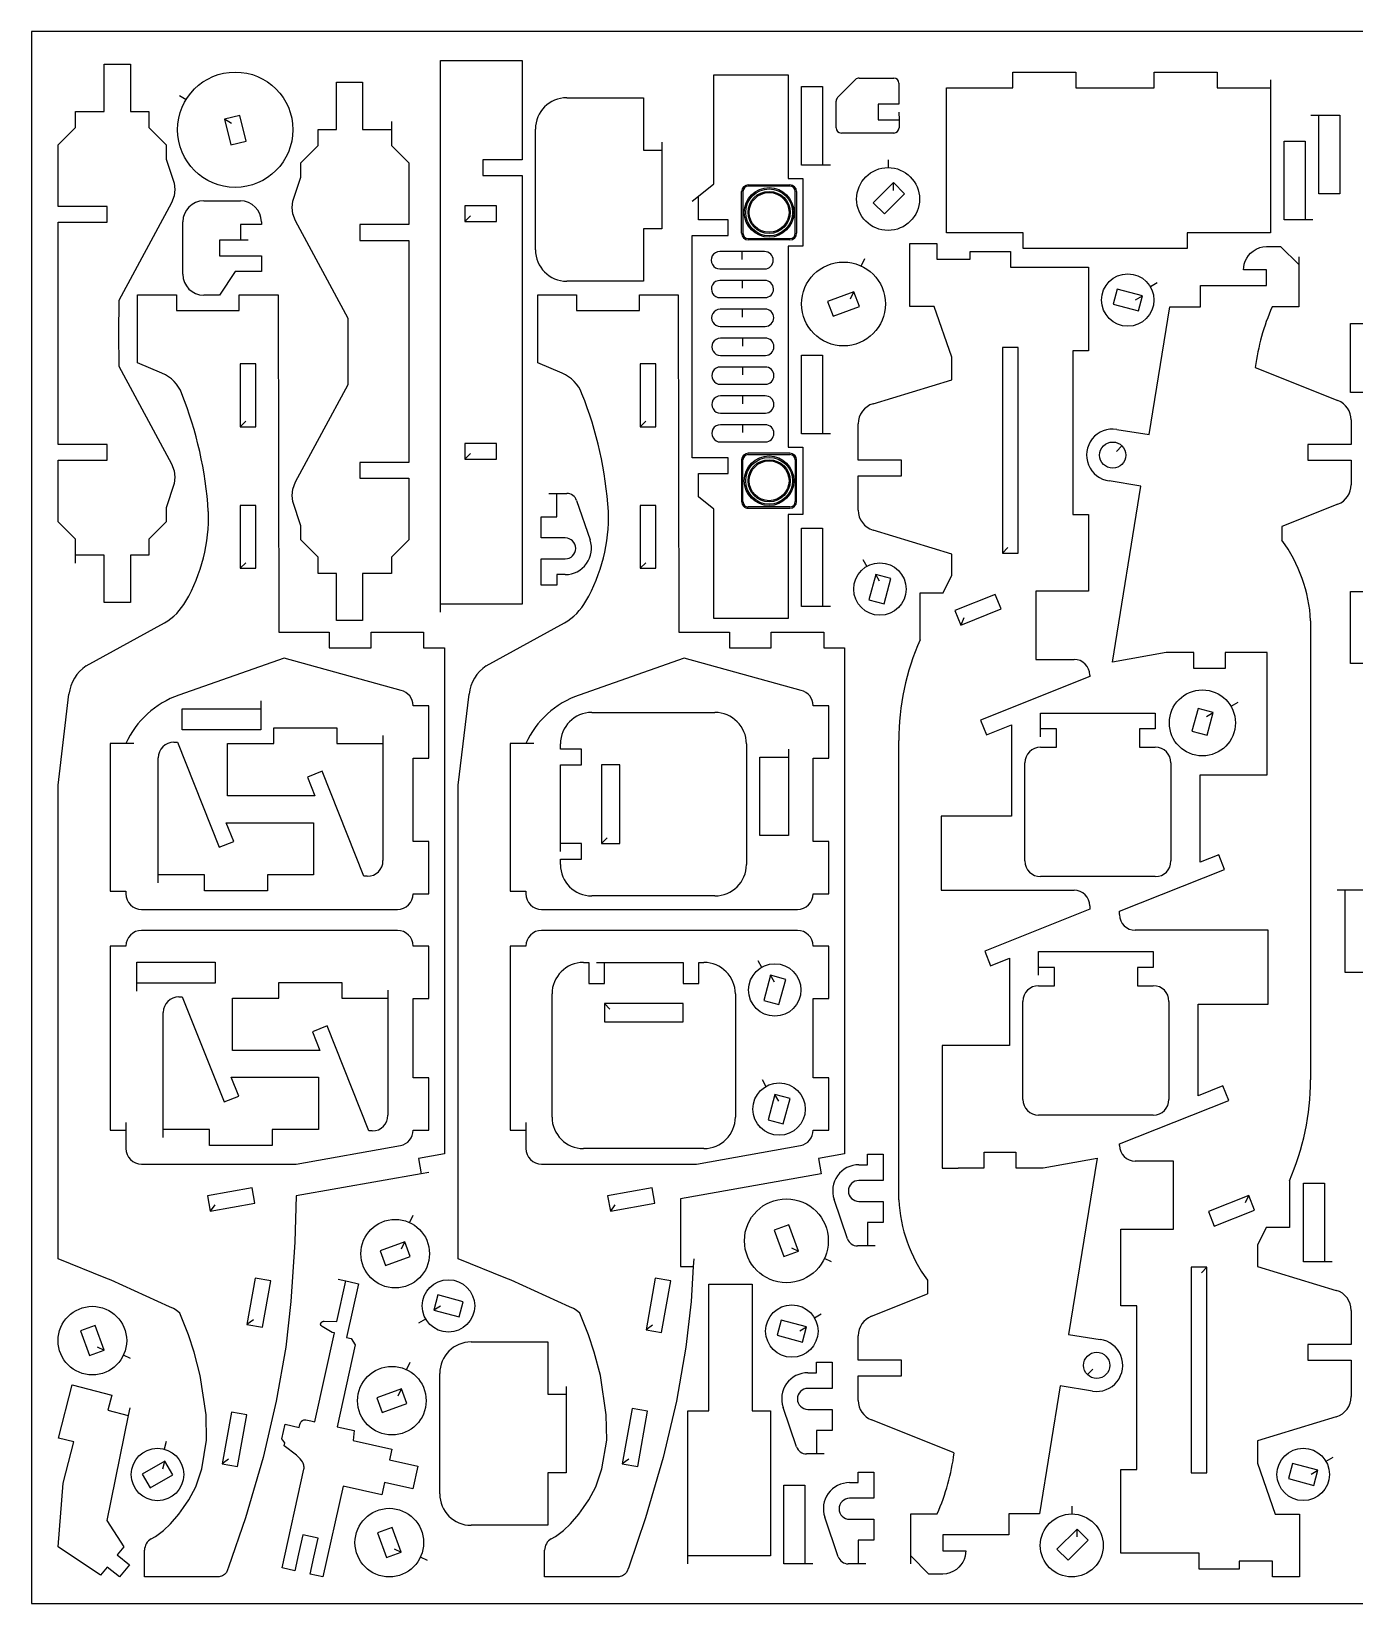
# Model space of a CAD drawing. Extents: x 0 to 800, y 0 to 600.
# Drawn here: x 0 to 505, y 0 to 600 of the extents above; entities that cross this region are included whole.
import ezdxf

# ---------------------------------------------------------------- set-up
doc = ezdxf.new("R2010")
doc.units = 0
doc.header["$MEASUREMENT"] = 0
for name, color, linetype in [('01', 5, 'Continuous'), ('02', 1, 'Continuous'), ('DEFAULT', 7, 'Continuous')]:
    doc.layers.add(name, color=color, linetype=linetype)

msp = doc.modelspace()

# ---------------------------------------------------------------- linework, layer by layer
msp.add_line((341.97, 123.46), (341.97, 118.17))
at = {"layer": '01'}
msp.add_lwpolyline([(0, 0), (799.97, 0), (799.97, 599.98), (0, 599.98)], close=True, dxfattribs=at)
at = {"layer": '02'}
for p, q in [((273.61, 541.43), (289.49, 541.43)), ((289.49, 540.9), (273.61, 540.9)), ((271.03, 522.97), (271.03, 538.86)), ((271.56, 538.86), (271.56, 522.97)), ((291.53, 522.97), (291.53, 538.86)), ((292.06, 538.86), (292.06, 522.97)), ((273.61, 520.93), (289.49, 520.93)), ((289.49, 520.4), (273.61, 520.4)), ((289.49, 439.02), (273.61, 439.02)), ((273.61, 438.49), (289.49, 438.49)), ((271.03, 436.44), (271.03, 420.56)), ((271.56, 420.56), (271.56, 436.44)), ((291.53, 436.44), (291.53, 420.56)), ((292.06, 420.56), (292.06, 436.44)), ((289.49, 418.52), (273.61, 418.51)), ((273.61, 417.99), (289.49, 417.99))]:
    msp.add_line(p, q, dxfattribs=at)
for centre, radius in [((281.55, 530.91), 9.46), ((281.55, 530.91), 8.94), ((281.55, 530.91), 8.04), ((281.55, 530.91), 7.6), ((281.55, 428.5), 9.46), ((281.55, 428.5), 8.94), ((281.55, 428.5), 8.04), ((281.55, 428.5), 7.6)]:
    msp.add_circle(centre, radius, dxfattribs=at)
for centre, radius, start, end in [((273.61, 538.86), 2.57, 89.99487, 179.99487), ((273.61, 538.86), 2.05, 89.99487, 179.99487), ((289.48, 538.85), 2.57, 0.08571, 89.99261), ((289.48, 538.85), 2.05, 0.08571, 89.99261), ((273.61, 522.97), 2.57, 180, 270), ((273.61, 522.97), 2.05, 180, 270), ((289.49, 522.97), 2.57, 270, 0), ((289.49, 522.97), 2.05, 270, 0), ((273.61, 436.44), 2.57, 90, 180), ((273.61, 436.44), 2.05, 90, 180), ((289.49, 436.44), 2.57, 360, 90), ((289.49, 436.44), 2.05, 0, 90), ((273.61, 420.56), 2.57, 180.00513, 270.00513), ((273.61, 420.56), 2.05, 180.00513, 270.00513), ((289.48, 420.56), 2.57, 270.00739, 359.91429), ((289.48, 420.56), 2.05, 270.00739, 359.91429)]:
    msp.add_arc(centre, radius, start, end, dxfattribs=at)
at = {"layer": 'DEFAULT'}
for p, q in [((156.15, 381.36), (156.15, 588.85)), ((156.15, 588.85), (187.34, 588.85)), ((187.34, 588.85), (187.34, 551.04)), ((27.8, 569.45), (27.8, 587.45)), ((27.8, 587.45), (37.8, 587.45)), ((37.8, 587.45), (37.8, 569.45)), ((260.45, 541.79), (260.45, 583.45)), ((260.45, 583.45), (288.77, 583.45)), ((288.77, 583.45), (288.77, 543.79)), ((315.95, 582.19), (329.12, 582.19)), ((374.58, 578.46), (374.58, 584.46)), ((374.58, 584.46), (398.58, 584.46)), ((398.58, 584.46), (398.58, 578.46)), ((428.54, 578.46), (428.54, 584.46)), ((428.54, 584.46), (452.54, 584.46)), ((452.54, 584.46), (452.54, 578.46)), ((116.4, 562.56), (116.4, 580.56)), ((116.4, 580.56), (126.4, 580.56)), ((126.4, 580.56), (126.4, 562.56)), ((293.95, 548.97), (293.95, 578.97)), ((293.95, 578.97), (301.95, 578.97)), ((301.95, 578.97), (301.95, 548.97)), ((307.71, 574.78), (314.54, 581.6)), ((331.12, 580.19), (331.12, 572.2)), ((349.27, 523.1), (349.27, 578.46)), ((349.27, 578.46), (374.58, 578.46)), ((398.58, 578.46), (428.54, 578.46)), ((452.54, 578.46), (472.96, 578.46)), ((472.96, 581.46), (472.96, 578.46)), ((472.96, 578.46), (472.96, 523.1)), ((56.47, 575.54), (59.02, 573.97)), ((204.34, 574.67), (233.65, 574.67)), ((233.65, 574.67), (233.65, 554.67)), ((307.13, 563.19), (307.13, 573.36)), ((331.12, 572.2), (323.13, 572.19)), ((323.13, 572.19), (323.13, 566.2)), ((16.8, 563.34), (16.8, 569.45)), ((16.8, 569.45), (27.8, 569.45)), ((37.8, 569.45), (44.8, 569.45)), ((44.8, 569.45), (44.8, 563.34)), ((79.58, 567.84), (73.74, 566.44)), ((76.3, 564.87), (73.74, 566.44)), ((73.74, 566.44), (76.08, 556.71)), ((81.91, 558.12), (79.58, 567.84)), ((137.4, 565.56), (137.4, 562.56)), ((323.13, 566.2), (331.13, 566.2)), ((331.12, 569.2), (331.13, 566.2)), ((331.13, 566.2), (331.13, 563.19)), ((488.32, 568.06), (491.32, 568.06)), ((491.32, 568.06), (499.32, 568.06)), ((491.32, 538.06), (491.32, 568.06)), ((499.32, 568.06), (499.32, 538.06)), ((10.18, 556.72), (16.8, 563.34)), ((44.8, 563.34), (51.42, 556.72)), ((76.08, 556.71), (81.91, 558.12)), ((109.4, 556.45), (109.4, 562.56)), ((109.4, 562.56), (116.4, 562.56)), ((126.4, 562.56), (137.4, 562.56)), ((137.4, 562.56), (137.4, 556.45)), ((192.34, 516.67), (192.34, 562.67)), ((329.13, 561.19), (309.13, 561.19)), ((478.14, 528.13), (478.14, 558.13)), ((478.14, 558.13), (486.14, 558.13)), ((486.14, 558.13), (486.14, 528.13)), ((10.18, 533.13), (10.18, 556.72)), ((51.42, 556.72), (51.42, 551.29)), ((102.78, 549.83), (109.4, 556.45)), ((137.4, 556.45), (144.02, 549.83)), ((233.65, 554.67), (240.65, 554.67)), ((240.65, 557.67), (240.65, 554.67)), ((240.65, 554.67), (240.65, 524.67)), ((51.42, 551.29), (54.46, 542.09)), ((102.78, 544.4), (102.78, 549.83)), ((144.02, 549.83), (144.02, 526.24)), ((187.34, 551.04), (172.34, 551.04)), ((172.34, 551.04), (172.34, 545.04)), ((301.95, 548.97), (293.95, 548.97)), ((304.95, 548.97), (301.95, 548.97)), ((326.95, 551.02), (326.95, 548.02)), ((54.46, 542.09), (54.73, 539.71)), ((99.73, 535.19), (102.78, 544.4)), ((172.34, 545.04), (187.34, 545.04)), ((187.34, 545.04), (187.34, 381.36)), ((254.57, 537.1), (260.45, 541.79)), ((288.77, 543.79), (294.42, 543.79)), ((294.42, 543.79), (294.42, 518.04)), ((328.97, 542.28), (321.29, 534.6)), ((328.97, 539.28), (328.97, 542.28)), ((333.21, 538.04), (328.97, 542.28)), ((53.43, 534.59), (33.3, 497.33)), ((54.45, 537.28), (53.43, 534.59)), ((54.73, 539.71), (54.45, 537.28)), ((65.76, 535.31), (79.76, 535.31)), ((99.47, 532.81), (99.73, 535.19)), ((252.22, 535.23), (254.57, 537.1)), ((254.57, 528.11), (254.57, 537.1)), ((321.29, 534.6), (325.54, 530.36)), ((325.54, 530.36), (333.21, 538.04)), ((499.32, 538.06), (491.32, 538.06)), ((28.88, 533.13), (10.18, 533.13)), ((28.88, 527.13), (28.88, 533.13)), ((99.74, 530.39), (99.47, 532.81)), ((100.77, 527.7), (99.74, 530.39)), ((177.47, 533.46), (165.47, 533.46)), ((165.47, 533.46), (165.47, 527.46)), ((167.59, 529.58), (165.47, 527.46)), ((177.47, 527.46), (177.47, 533.46)), ((265.91, 528.11), (254.57, 528.11)), ((265.94, 522.11), (265.91, 528.11)), ((486.14, 528.13), (478.14, 528.13)), ((489.14, 528.13), (486.14, 528.13)), ((10.18, 442.38), (10.18, 527.13)), ((10.18, 527.13), (28.88, 527.13)), ((57.76, 507.31), (57.76, 527.31)), ((87.76, 526.31), (79.76, 526.31)), ((79.76, 526.31), (79.76, 520.31)), ((87.76, 527.31), (87.76, 526.31)), ((120.9, 490.44), (100.77, 527.7)), ((144.02, 526.24), (125.32, 526.24)), ((125.32, 526.24), (125.32, 520.24)), ((165.47, 527.46), (177.47, 527.46)), ((240.65, 524.67), (233.65, 524.67)), ((233.65, 524.67), (233.65, 504.67)), ((252.14, 437.3), (252.14, 522.11)), ((252.14, 522.11), (265.94, 522.11)), ((378.58, 523.1), (349.27, 523.1)), ((378.58, 517.1), (378.58, 523.1)), ((472.96, 523.1), (441.05, 523.1)), ((441.05, 523.1), (441.05, 517.1)), ((79.76, 520.31), (71.76, 520.31)), ((71.76, 520.31), (71.76, 514.31)), ((82.76, 520.31), (79.76, 520.31)), ((125.32, 520.24), (144.02, 520.24)), ((144.02, 520.24), (144.02, 435.49)), ((294.42, 518.04), (288.77, 518.04)), ((288.77, 518.04), (288.77, 441.38)), ((335.27, 495.02), (335.27, 519.01)), ((335.27, 519.01), (345.59, 519.01)), ((345.59, 519.01), (345.59, 513.01)), ((358.29, 513.01), (358.29, 516.01)), ((358.29, 516.01), (373.65, 516.01)), ((373.65, 516.01), (373.65, 510.01)), ((441.05, 517.1), (378.58, 517.1)), ((465.27, 515.32), (466.26, 516.17)), ((466.26, 516.17), (467.41, 516.9)), ((467.41, 516.9), (468.8, 517.49)), ((468.8, 517.49), (470.04, 517.79)), ((470.04, 517.79), (471.36, 517.92)), ((471.36, 517.92), (476.77, 517.92)), ((476.77, 517.92), (483.68, 511.01)), ((71.76, 514.31), (87.76, 514.31)), ((87.76, 514.31), (87.76, 508.31)), ((271.26, 515.96), (262.71, 515.96)), ((271.26, 512.96), (271.26, 515.96)), ((279.82, 515.96), (271.26, 515.96)), ((317.97, 513.19), (316.7, 510.47)), ((345.59, 513.01), (358.29, 513.01)), ((373.65, 510.01), (403.44, 510.01)), ((403.44, 510.01), (403.44, 478.1)), ((462.65, 509.01), (462.71, 509.98)), ((462.71, 509.98), (462.91, 511.13)), ((462.91, 511.13), (463.3, 512.34)), ((463.3, 512.34), (463.85, 513.44)), ((463.85, 513.44), (464.48, 514.42)), ((464.48, 514.42), (465.27, 515.32)), ((483.68, 514.01), (483.68, 511.01)), ((483.68, 511.01), (483.68, 494.93)), ((77.76, 508.31), (71.76, 499.31)), ((87.76, 508.31), (77.76, 508.31)), ((233.65, 504.67), (204.34, 504.67)), ((262.76, 509.36), (279.87, 509.36)), ((271.34, 504.98), (262.79, 504.98)), ((271.34, 501.98), (271.34, 504.98)), ((279.9, 504.98), (271.34, 504.98)), ((471.36, 509.01), (462.65, 509.01)), ((471.36, 503.01), (471.36, 509.01)), ((40.53, 473.5), (40.53, 499.49)), ((40.53, 499.49), (55.33, 499.49)), ((55.33, 499.49), (55.33, 493.49)), ((71.76, 499.31), (65.76, 499.31)), ((79.33, 493.49), (79.33, 499.49)), ((79.33, 499.49), (94.13, 499.49)), ((94.13, 499.49), (94.42, 370.78)), ((193.22, 473.5), (193.22, 499.49)), ((193.22, 499.49), (208.02, 499.49)), ((208.02, 499.49), (208.02, 493.49)), ((232.02, 493.49), (232.02, 499.49)), ((232.02, 499.49), (246.82, 499.49)), ((246.82, 499.49), (247.11, 370.78)), ((262.84, 498.39), (279.96, 498.39)), ((313.94, 500.62), (303.89, 496.96)), ((312.67, 497.9), (313.94, 500.62)), ((315.99, 494.98), (313.94, 500.62)), ((414.37, 501.67), (412.82, 495.88)), ((424.03, 499.08), (414.37, 501.67)), ((421.43, 497.58), (424.03, 499.08)), ((422.48, 493.29), (424.03, 499.08)), ((429.68, 503.98), (427.08, 502.48)), ((446.22, 494.93), (446.21, 503.01)), ((446.21, 503.01), (447.21, 503.01)), ((447.21, 503.01), (471.36, 503.01)), ((33.3, 497.33), (33.27, 484.76)), ((55.33, 493.49), (79.33, 493.49)), ((208.02, 493.49), (232.02, 493.49)), ((271.43, 493.99), (262.87, 493.99)), ((271.43, 490.99), (271.43, 493.99)), ((279.98, 493.99), (271.43, 493.99)), ((303.89, 496.96), (305.94, 491.32)), ((305.94, 491.32), (315.99, 494.98)), ((344.57, 495.02), (335.27, 495.02)), ((351.34, 475.66), (344.57, 495.02)), ((412.82, 495.88), (422.48, 493.29)), ((426.63, 446.11), (434.54, 494.92)), ((434.54, 494.92), (446.22, 494.93)), ((483.68, 494.93), (473.53, 494.93)), ((120.93, 477.86), (120.9, 490.44)), ((262.92, 487.39), (280.04, 487.39)), ((503.51, 462.18), (503.51, 488.55)), ((503.51, 488.55), (509.43, 488.55)), ((33.27, 484.76), (33.3, 472.18)), ((271.51, 482.92), (262.95, 482.92)), ((271.51, 479.92), (271.51, 482.92)), ((280.06, 482.92), (271.51, 482.92)), ((120.9, 465.29), (120.93, 477.86)), ((263, 476.32), (280.12, 476.32)), ((293.95, 446.38), (293.95, 476.38)), ((293.95, 476.38), (301.95, 476.38)), ((301.95, 476.38), (301.95, 446.38)), ((351.34, 467.04), (351.34, 475.66)), ((376.6, 479.31), (370.6, 479.31)), ((370.6, 479.31), (370.6, 400.85)), ((376.6, 400.85), (376.6, 479.31)), ((403.44, 478.1), (397.44, 478.1)), ((397.44, 478.1), (397.44, 415.63)), ((33.3, 472.18), (53.43, 434.92)), ((49.82, 469.53), (40.53, 473.5)), ((85.67, 473.07), (79.67, 473.07)), ((79.67, 473.07), (79.67, 449.07)), ((85.67, 449.07), (85.67, 473.07)), ((202.52, 469.53), (193.22, 473.5)), ((238.36, 473.07), (232.36, 473.07)), ((232.36, 473.07), (232.36, 449.07)), ((238.36, 449.07), (238.36, 473.07)), ((271.51, 471.91), (262.95, 471.91)), ((271.51, 468.91), (271.51, 471.91)), ((280.06, 471.91), (271.51, 471.91)), ((467.08, 471.74), (498.67, 459.13)), ((100.77, 428.03), (120.9, 465.29)), ((263, 465.31), (280.12, 465.31)), ((321.24, 457.89), (351.34, 467.04)), ((509.43, 462.18), (503.51, 462.18)), ((271.51, 460.89), (262.95, 460.89)), ((271.51, 457.89), (271.51, 460.89)), ((280.06, 460.89), (271.51, 460.89)), ((81.79, 451.19), (79.67, 449.07)), ((234.48, 451.19), (232.36, 449.07)), ((263, 454.3), (280.12, 454.3)), ((315.57, 436.37), (315.57, 450.24)), ((503.71, 451.7), (503.71, 442.34)), ((79.67, 449.07), (85.67, 449.07)), ((232.36, 449.07), (238.36, 449.07)), ((271.51, 449.9), (262.95, 449.9)), ((271.51, 446.9), (271.51, 449.9)), ((280.06, 449.9), (271.51, 449.9)), ((301.95, 446.38), (293.95, 446.38)), ((304.95, 446.38), (301.95, 446.38)), ((414.25, 448.11), (426.63, 446.11)), ((28.88, 442.38), (10.18, 442.38)), ((28.88, 436.38), (28.88, 442.38)), ((177.47, 442.75), (165.47, 442.75)), ((165.47, 442.75), (165.47, 436.75)), ((167.59, 438.87), (165.47, 436.75)), ((177.47, 436.75), (177.47, 442.75)), ((263, 443.3), (280.12, 443.3)), ((288.77, 441.38), (294.42, 441.38)), ((294.42, 441.38), (294.42, 415.63)), ((414.1, 439.7), (416.23, 441.82)), ((503.71, 442.34), (487.23, 442.34)), ((487.23, 442.34), (487.23, 436.34)), ((10.18, 412.79), (10.18, 436.38)), ((10.18, 436.38), (28.88, 436.38)), ((53.43, 434.92), (54.45, 432.23)), ((54.45, 432.23), (54.73, 429.81)), ((144.02, 435.49), (125.32, 435.49)), ((125.32, 435.49), (125.32, 429.49)), ((165.47, 436.75), (177.47, 436.75)), ((265.94, 437.3), (252.14, 437.3)), ((265.91, 431.3), (265.94, 437.3)), ((332.05, 436.37), (315.57, 436.37)), ((332.05, 430.37), (332.05, 436.37)), ((487.23, 436.34), (503.68, 436.34)), ((503.68, 436.34), (503.69, 426.99)), ((54.46, 427.43), (51.42, 418.22)), ((54.73, 429.81), (54.46, 427.43)), ((99.74, 425.34), (100.77, 428.03)), ((125.32, 429.49), (144.02, 429.49)), ((144.02, 429.49), (144.02, 405.9)), ((254.57, 422.32), (254.57, 431.3)), ((254.57, 431.3), (265.91, 431.3)), ((315.57, 417.32), (315.57, 430.37)), ((315.57, 430.37), (332.05, 430.37)), ((423.45, 426.47), (411.39, 428.42)), ((412.56, 359.26), (423.45, 426.47)), ((99.47, 422.91), (99.74, 425.34)), ((99.73, 420.53), (99.47, 422.91)), ((102.78, 411.33), (99.73, 420.53)), ((197.5, 423.69), (200.5, 423.69)), ((200.5, 423.69), (204.3, 423.69)), ((200.5, 414.69), (200.5, 423.69)), ((208.09, 420.96), (213.21, 405.91)), ((260.45, 417.63), (254.57, 422.32)), ((51.42, 418.22), (51.42, 412.79)), ((85.67, 419.11), (79.67, 419.11)), ((79.67, 419.11), (79.67, 395.11)), ((85.67, 395.11), (85.67, 419.11)), ((194.5, 406.69), (194.5, 414.69)), ((194.5, 414.69), (200.5, 414.69)), ((238.36, 419.11), (232.36, 419.11)), ((232.36, 419.11), (232.36, 395.11)), ((238.36, 395.11), (238.36, 419.11)), ((260.45, 375.96), (260.45, 417.63)), ((294.42, 415.63), (288.77, 415.63)), ((288.77, 415.63), (288.77, 375.96)), ((397.44, 415.63), (403.44, 415.63)), ((403.44, 415.63), (403.44, 386.32)), ((498.66, 419.55), (477.3, 411.03)), ((16.8, 406.17), (10.18, 412.79)), ((51.42, 412.79), (44.8, 406.17)), ((102.78, 405.9), (102.78, 411.33)), ((293.95, 380.45), (293.95, 410.45)), ((293.95, 410.45), (301.95, 410.45)), ((301.95, 410.45), (301.95, 380.45)), ((351.34, 400.52), (321.24, 409.67)), ((477.3, 411.03), (477.3, 405.79)), ((16.8, 400.06), (16.8, 406.17)), ((44.8, 406.17), (44.8, 400.06)), ((109.4, 399.28), (102.78, 405.9)), ((144.02, 405.9), (137.4, 399.28)), ((203.74, 406.69), (194.5, 406.69)), ((372.72, 402.97), (370.6, 400.85)), ((16.8, 397.06), (16.8, 400.06)), ((27.8, 400.06), (16.8, 400.06)), ((27.8, 382.06), (27.8, 400.06)), ((44.8, 400.06), (37.8, 400.06)), ((37.8, 400.06), (37.8, 382.06)), ((81.79, 397.23), (79.67, 395.11)), ((109.4, 393.16), (109.4, 399.28)), ((137.4, 399.28), (137.4, 393.16)), ((194.5, 388.69), (194.5, 398.69)), ((194.5, 398.69), (203.74, 398.69)), ((234.48, 397.23), (232.36, 395.11)), ((317.35, 398.42), (318.85, 395.83)), ((351.34, 392.43), (351.34, 400.52)), ((370.6, 400.85), (376.6, 400.85)), ((79.67, 395.11), (85.67, 395.11)), ((116.4, 393.16), (109.4, 393.16)), ((116.4, 375.16), (116.4, 393.16)), ((137.4, 393.16), (126.4, 393.16)), ((126.4, 393.16), (126.4, 375.16)), ((203.74, 392.69), (200.5, 392.69)), ((200.5, 392.69), (200.5, 388.69)), ((232.36, 395.11), (238.36, 395.11)), ((322.24, 392.77), (319.65, 383.11)), ((323.74, 390.18), (322.24, 392.77)), ((328.04, 391.22), (322.24, 392.77)), ((325.45, 381.56), (328.04, 391.22)), ((347.98, 385.71), (351.34, 392.43)), ((200.5, 388.69), (194.5, 388.69)), ((339.16, 367.82), (339.16, 385.71)), ((339.16, 385.71), (347.98, 385.71)), ((367.85, 385.14), (352.46, 379.01)), ((370.06, 379.56), (367.85, 385.14)), ((403.44, 386.32), (383.32, 386.32)), ((383.32, 386.32), (383.32, 360.32)), ((503.51, 358.71), (503.51, 386.18)), ((503.51, 386.18), (509.43, 386.18)), ((37.8, 382.06), (27.8, 382.06)), ((156.15, 378.36), (156.15, 381.36)), ((187.34, 381.36), (156.15, 381.36)), ((301.95, 380.45), (293.95, 380.45)), ((304.95, 380.45), (301.95, 380.45)), ((319.65, 383.11), (325.45, 381.56)), ((352.46, 379.01), (354.68, 373.44)), ((354.68, 373.44), (370.06, 379.56)), ((20.89, 357.87), (50.78, 374.32)), ((126.4, 375.16), (116.4, 375.16)), ((173.58, 357.87), (203.47, 374.32)), ((288.77, 375.96), (260.45, 375.96)), ((355.86, 376.2), (354.68, 373.44)), ((488.24, 375.06), (488.24, 199.86)), ((94.42, 370.78), (96.42, 370.78)), ((96.42, 370.78), (113.69, 370.78)), ((113.69, 370.78), (113.69, 364.78)), ((129.69, 364.78), (129.69, 370.78)), ((129.69, 370.78), (149.69, 370.78)), ((149.69, 370.78), (149.69, 364.78)), ((247.11, 370.78), (249.11, 370.78)), ((249.11, 370.78), (266.38, 370.78)), ((266.38, 370.78), (266.38, 364.78)), ((282.38, 364.78), (282.38, 370.78)), ((282.38, 370.78), (302.38, 370.78)), ((302.38, 370.78), (302.38, 364.78)), ((96.42, 360.78), (56.32, 346.67)), ((141.06, 348.5), (96.42, 360.78)), ((113.69, 364.78), (129.69, 364.78)), ((149.69, 364.78), (157.69, 364.78)), ((157.69, 364.78), (157.69, 171.6)), ((249.11, 360.78), (209.01, 346.67)), ((293.75, 348.5), (249.11, 360.78)), ((266.38, 364.78), (282.38, 364.78)), ((302.38, 364.78), (310.38, 364.78)), ((310.38, 364.78), (310.38, 171.6)), ((383.32, 360.32), (397.98, 360.32)), ((433.15, 362.91), (412.56, 359.26)), ((443.61, 362.91), (433.15, 362.91)), ((443.61, 356.91), (443.61, 362.91)), ((465.61, 362.91), (455.61, 362.91)), ((455.61, 362.91), (455.61, 356.91)), ((471.61, 363.02), (465.61, 363.02)), ((465.61, 363.02), (465.61, 362.91)), ((471.61, 316.24), (471.61, 363.02)), ((403.98, 354.32), (403.98, 353.76)), ((455.61, 356.91), (443.61, 356.91)), ((509.43, 358.71), (503.51, 358.71)), ((403.98, 353.76), (362.26, 337.16)), ((10.18, 312.37), (14.33, 347.05)), ((87.5, 344.49), (87.5, 341.49)), ((151.69, 342.66), (145.69, 342.66)), ((151.69, 322.66), (151.69, 342.66)), ((162.87, 312.37), (167.03, 347.05)), ((304.38, 342.66), (298.38, 342.66)), ((304.38, 322.66), (304.38, 342.66)), ((460.42, 343.89), (457.83, 342.39)), ((57.5, 333.49), (57.5, 341.49)), ((57.5, 341.49), (87.5, 341.49)), ((87.5, 341.49), (87.5, 333.49)), ((213.89, 340.06), (260.89, 340.06)), ((362.26, 337.16), (364.48, 331.59)), ((385.19, 333.83), (385.19, 339.83)), ((385.19, 339.83), (428.92, 339.83)), ((428.92, 339.83), (428.92, 333.83)), ((445.28, 341.6), (442.95, 332.9)), ((451.08, 340.04), (445.28, 341.6)), ((448.48, 338.54), (451.08, 340.04)), ((448.75, 331.35), (451.08, 340.04)), ((87.5, 333.49), (57.5, 333.49)), ((92.54, 328.25), (92.54, 334.25)), ((92.54, 334.25), (116.54, 334.25)), ((116.54, 334.25), (116.54, 328.25)), ((134.18, 331.25), (134.18, 328.25)), ((364.48, 331.59), (374.01, 335.38)), ((374.01, 335.38), (374.01, 300.5)), ((385.19, 330.83), (385.19, 333.83)), ((391.19, 333.83), (385.19, 333.83)), ((391.19, 326.84), (391.19, 333.83)), ((428.92, 333.83), (422.92, 333.83)), ((422.92, 333.83), (422.92, 326.84)), ((442.95, 332.9), (448.75, 331.35)), ((36.02, 328.18), (30.02, 328.18)), ((30.02, 328.18), (30.02, 271.88)), ((39.02, 328.18), (36.02, 328.18)), ((54.39, 328.75), (55.69, 328.75)), ((55.69, 328.75), (71.64, 288.66)), ((74.89, 308.29), (74.89, 328.25)), ((74.89, 328.25), (92.54, 328.25)), ((116.54, 328.25), (134.18, 328.25)), ((134.18, 328.25), (134.18, 283.55)), ((188.71, 328.18), (182.71, 328.18)), ((182.71, 328.18), (182.71, 271.88)), ((191.71, 328.18), (188.71, 328.18)), ((201.89, 326.06), (201.89, 328.06)), ((209.89, 326.06), (201.89, 326.06)), ((209.89, 320.06), (209.89, 326.06)), ((272.88, 328.06), (272.88, 282.06)), ((288.92, 326.06), (288.92, 323.06)), ((331.04, 154.13), (331.04, 329.34)), ((385.19, 326.84), (391.19, 326.84)), ((422.92, 326.84), (428.92, 326.84)), ((48.39, 278.05), (48.39, 322.75)), ((145.69, 290.88), (145.69, 322.66)), ((145.69, 322.66), (151.69, 322.66)), ((201.89, 290.06), (201.89, 320.06)), ((201.89, 320.06), (209.89, 320.06)), ((224.57, 320.06), (217.57, 320.06)), ((217.57, 320.06), (217.57, 290.06)), ((224.57, 290.06), (224.57, 320.06)), ((278.06, 293.06), (278.06, 323.06)), ((278.06, 323.06), (288.92, 323.06)), ((288.92, 323.06), (288.92, 293.06)), ((298.38, 290.88), (298.38, 322.66)), ((298.38, 322.66), (304.38, 322.66)), ((379.19, 283.43), (379.19, 320.84)), ((434.92, 320.84), (434.92, 283.43)), ((10.18, 131.53), (10.18, 312.37)), ((110.94, 317.64), (105.36, 315.43)), ((105.36, 315.43), (108.2, 308.29)), ((126.89, 277.55), (110.94, 317.64)), ((162.87, 131.53), (162.87, 312.37)), ((446.03, 282.93), (446.03, 316.24)), ((446.03, 316.24), (471.61, 316.24)), ((108.2, 308.29), (74.89, 308.29)), ((374.01, 300.5), (347.28, 300.5)), ((347.28, 300.5), (347.28, 272.25)), ((77.22, 290.87), (74.38, 298.01)), ((74.38, 298.01), (107.69, 298.01)), ((107.69, 298.01), (107.69, 278.05)), ((71.64, 288.66), (77.22, 290.87)), ((151.69, 290.88), (145.69, 290.88)), ((151.69, 270.88), (151.69, 290.88)), ((201.89, 287.06), (201.89, 290.06)), ((209.89, 290.06), (201.89, 290.06)), ((209.89, 284.06), (209.89, 290.06)), ((219.69, 292.18), (217.57, 290.06)), ((217.57, 290.06), (224.57, 290.06)), ((288.92, 293.06), (278.06, 293.06)), ((304.38, 290.88), (298.38, 290.88)), ((304.38, 270.88), (304.38, 290.88)), ((201.89, 282.06), (201.89, 284.06)), ((201.89, 284.06), (209.89, 284.06)), ((453.17, 285.77), (446.03, 282.93)), ((455.39, 280.19), (453.17, 285.77)), ((48.39, 275.05), (48.39, 278.05)), ((66.04, 278.05), (48.39, 278.05)), ((66.04, 272.05), (66.04, 278.05)), ((107.69, 278.05), (90.04, 278.05)), ((90.04, 278.05), (90.04, 272.05)), ((128.18, 277.55), (126.89, 277.55)), ((428.92, 277.43), (385.19, 277.43)), ((415.29, 264.24), (455.39, 280.19)), ((30.02, 271.88), (36.02, 271.88)), ((36.02, 271.88), (36.02, 270.88)), ((90.04, 272.05), (66.04, 272.05)), ((145.69, 270.88), (151.69, 270.88)), ((182.71, 271.88), (188.71, 271.88)), ((188.71, 271.88), (188.71, 270.88)), ((260.89, 270.06), (213.89, 270.06)), ((298.38, 270.88), (304.38, 270.88)), ((347.28, 272.25), (397.98, 272.25)), ((498.41, 272.4), (501.41, 272.4)), ((501.41, 272.4), (556.8, 272.4)), ((501.41, 240.85), (501.41, 272.4)), ((42.02, 264.88), (139.69, 264.88)), ((194.71, 264.88), (292.38, 264.88)), ((403.98, 264.96), (363.88, 249)), ((403.98, 266.25), (403.98, 264.96)), ((415.29, 262.95), (415.29, 264.24)), ((139.69, 256.88), (42.02, 256.88)), ((292.38, 256.88), (194.71, 256.88)), ((471.99, 256.95), (421.29, 256.95)), ((471.99, 228.69), (471.99, 256.95)), ((36.02, 250.89), (30.02, 250.89)), ((30.02, 250.89), (30.02, 180.65)), ((151.69, 250.91), (145.69, 250.91)), ((151.69, 230.91), (151.69, 250.91)), ((188.71, 250.89), (182.71, 250.89)), ((182.71, 250.89), (182.71, 180.65)), ((304.38, 250.91), (298.38, 250.91)), ((304.38, 230.91), (304.38, 250.91)), ((363.88, 249), (366.1, 243.43)), ((366.1, 243.43), (373.24, 246.27)), ((373.24, 246.27), (373.24, 212.96)), ((384.42, 242.79), (384.42, 248.79)), ((384.42, 248.79), (428.16, 248.79)), ((428.16, 248.79), (428.16, 242.79)), ((40.18, 236.75), (40.18, 244.75)), ((40.18, 244.75), (70.18, 244.75)), ((70.18, 244.75), (70.18, 236.75)), ((210.69, 244.65), (212.69, 244.65)), ((212.69, 244.65), (212.69, 236.65)), ((215.69, 244.65), (218.69, 244.65)), ((218.69, 244.65), (248.69, 244.65)), ((218.69, 236.65), (218.69, 244.65)), ((248.69, 244.65), (248.69, 236.65)), ((254.69, 236.65), (254.69, 244.65)), ((254.69, 244.65), (256.69, 244.65)), ((277.21, 245.42), (278.71, 242.82)), ((384.42, 239.79), (384.42, 242.79)), ((390.42, 242.79), (384.42, 242.79)), ((390.42, 235.79), (390.42, 242.79)), ((428.16, 242.79), (422.16, 242.79)), ((422.16, 242.79), (422.16, 235.79)), ((556.8, 240.85), (501.41, 240.85)), ((40.18, 233.75), (40.18, 236.75)), ((70.18, 236.75), (40.18, 236.75)), ((94.43, 231.07), (94.43, 237.07)), ((94.43, 237.07), (118.43, 237.07)), ((118.43, 237.07), (118.43, 231.07)), ((136.07, 234.07), (136.07, 231.07)), ((212.69, 236.65), (218.69, 236.65)), ((248.69, 236.65), (254.69, 236.65)), ((282.11, 239.77), (279.52, 230.11)), ((283.61, 237.17), (282.11, 239.77)), ((287.91, 238.22), (282.11, 239.77)), ((285.32, 228.56), (287.91, 238.22)), ((384.42, 235.79), (390.42, 235.79)), ((422.16, 235.79), (428.16, 235.79)), ((56.28, 231.57), (57.58, 231.57)), ((57.58, 231.57), (73.53, 191.48)), ((76.78, 211.11), (76.78, 231.07)), ((76.78, 231.07), (94.43, 231.07)), ((118.43, 231.07), (136.07, 231.07)), ((136.07, 231.07), (136.07, 186.37)), ((145.69, 200.64), (145.69, 230.91)), ((145.69, 230.91), (151.69, 230.91)), ((198.69, 185.66), (198.69, 232.65)), ((220.81, 226.85), (218.69, 228.97)), ((218.69, 228.97), (218.69, 221.97)), ((248.69, 228.97), (218.69, 228.97)), ((248.69, 221.97), (248.69, 228.97)), ((268.69, 232.65), (268.69, 185.66)), ((279.52, 230.11), (285.32, 228.56)), ((298.38, 200.64), (298.38, 230.91)), ((298.38, 230.91), (304.38, 230.91)), ((378.42, 192.38), (378.42, 229.79)), ((434.16, 229.79), (434.16, 192.38)), ((445.26, 193.81), (445.26, 228.69)), ((445.26, 228.69), (471.99, 228.69)), ((50.28, 180.87), (50.28, 225.57)), ((112.82, 220.47), (107.25, 218.25)), ((107.25, 218.25), (110.09, 211.11)), ((128.78, 180.37), (112.82, 220.47)), ((218.69, 221.97), (248.69, 221.97)), ((110.09, 211.11), (76.78, 211.11)), ((373.24, 212.96), (347.66, 212.96)), ((347.66, 212.96), (347.66, 166.18)), ((79.1, 193.7), (76.26, 200.83)), ((76.26, 200.83), (109.57, 200.83)), ((109.57, 200.83), (109.57, 180.87)), ((151.69, 200.64), (145.69, 200.64)), ((151.69, 180.64), (151.69, 200.64)), ((278.86, 199.96), (280.36, 197.36)), ((304.38, 200.64), (298.38, 200.64)), ((304.38, 180.64), (304.38, 200.64)), ((73.53, 191.48), (79.1, 193.7)), ((283.76, 194.31), (281.17, 184.65)), ((285.26, 191.71), (283.76, 194.31)), ((289.55, 192.76), (283.76, 194.31)), ((286.97, 183.1), (289.55, 192.76)), ((415.29, 175.43), (457.01, 192.03)), ((454.79, 197.61), (445.26, 193.81)), ((457.01, 192.03), (454.79, 197.61)), ((428.16, 186.38), (384.42, 186.38)), ((30.02, 180.65), (36.02, 180.65)), ((36.02, 183.65), (36.02, 180.65)), ((36.02, 180.65), (36.02, 173.7)), ((50.28, 177.87), (50.28, 180.87)), ((67.93, 180.87), (50.28, 180.87)), ((67.93, 174.87), (67.93, 180.87)), ((109.57, 180.87), (91.93, 180.87)), ((91.93, 180.87), (91.93, 174.87)), ((130.07, 180.37), (128.78, 180.37)), ((145.69, 180.64), (151.69, 180.64)), ((182.71, 180.65), (188.71, 180.65)), ((188.71, 183.65), (188.71, 180.65)), ((188.71, 180.65), (188.71, 173.7)), ((281.17, 184.65), (286.97, 183.1)), ((298.38, 180.64), (304.38, 180.64)), ((91.93, 174.87), (67.93, 174.87)), ((101.09, 167.7), (140.88, 174.76)), ((253.78, 167.7), (293.57, 174.76)), ((415.29, 174.87), (415.29, 175.43)), ((157.69, 171.6), (147.68, 169.83)), ((147.68, 169.83), (148.71, 164.01)), ((256.69, 173.66), (210.69, 173.66)), ((310.38, 171.6), (300.37, 169.83)), ((300.37, 169.83), (301.4, 164.01)), ((319.06, 167.47), (319.06, 171.47)), ((319.06, 171.47), (325.06, 171.47)), ((325.06, 171.47), (325.06, 161.47)), ((363.66, 166.29), (363.66, 172.29)), ((363.66, 172.29), (375.66, 172.29)), ((375.66, 172.29), (375.66, 166.29)), ((386.12, 166.29), (406.71, 169.94)), ((406.71, 169.94), (395.82, 102.73)), ((435.95, 168.87), (421.29, 168.87)), ((435.95, 142.87), (435.95, 168.87)), ((42.02, 167.7), (101.09, 167.7)), ((148.71, 164.01), (101.09, 155.57)), ((151.66, 164.54), (148.71, 164.01)), ((194.71, 167.7), (253.78, 167.7)), ((301.4, 164.01), (247.78, 154.51)), ((315.82, 167.47), (319.06, 167.47)), ((347.66, 166.18), (353.66, 166.18)), ((353.66, 166.18), (353.66, 166.29)), ((353.66, 166.29), (363.66, 166.29)), ((375.66, 166.29), (386.12, 166.29)), ((84.23, 158.65), (67.21, 155.63)), ((85.27, 152.77), (84.23, 158.65)), ((236.92, 158.65), (219.91, 155.63)), ((237.96, 152.77), (236.92, 158.65)), ((325.06, 161.47), (315.82, 161.47)), ((480.11, 161.37), (480.11, 143.49)), ((485.48, 130.44), (485.48, 160.44)), ((485.48, 160.44), (493.48, 160.44)), ((493.48, 160.44), (493.48, 130.44)), ((67.21, 155.63), (68.26, 149.75)), ((68.26, 149.75), (85.27, 152.77)), ((69.98, 152.21), (68.26, 149.75)), ((101.09, 155.57), (100.49, 137.97)), ((219.91, 155.63), (220.95, 149.75)), ((220.95, 149.75), (237.96, 152.77)), ((222.67, 152.21), (220.95, 149.75)), ((247.78, 154.51), (247.78, 128.57)), ((311.47, 139.2), (306.35, 154.25)), ((315.82, 153.47), (325.06, 153.47)), ((325.06, 153.47), (325.06, 145.47)), ((464.59, 155.76), (449.21, 149.63)), ((451.43, 144.06), (466.81, 150.18)), ((463.41, 153), (464.59, 155.76)), ((466.81, 150.18), (464.59, 155.76)), ((145.63, 148.11), (144.36, 145.39)), ((289.14, 144.5), (283.51, 142.45)), ((292.8, 134.46), (289.14, 144.5)), ((325.06, 145.47), (319.06, 145.47)), ((319.06, 145.47), (319.06, 136.47)), ((449.21, 149.63), (451.43, 144.06)), ((142.5, 138.06), (133.11, 134.64)), ((141.24, 135.34), (142.5, 138.06)), ((144.56, 132.42), (142.5, 138.06)), ((283.51, 142.45), (287.16, 132.41)), ((415.84, 113.56), (415.84, 142.87)), ((415.84, 142.87), (435.95, 142.87)), ((471.29, 143.49), (467.93, 136.77)), ((480.11, 143.49), (471.29, 143.49)), ((100.49, 137.97), (99.05, 115.27)), ((133.11, 134.64), (135.16, 129)), ((135.16, 129), (144.56, 132.42)), ((287.16, 132.41), (292.8, 134.46)), ((290.08, 135.73), (292.8, 134.46)), ((319.06, 136.47), (315.26, 136.47)), ((322.06, 136.47), (319.06, 136.47)), ((467.93, 136.77), (467.93, 128.67)), ((28.36, 124.2), (10.18, 131.53)), ((181.05, 124.2), (162.87, 131.53)), ((247.78, 128.57), (252.58, 128.57)), ((252.58, 128.57), (251.74, 115.27)), ((252.77, 131.57), (252.58, 128.57)), ((305.37, 130.43), (302.65, 131.69)), ((448.67, 128.35), (442.67, 128.35)), ((442.67, 128.35), (442.67, 49.88)), ((446.55, 126.23), (448.67, 128.35)), ((448.67, 49.88), (448.67, 128.35)), ((467.93, 128.67), (498.03, 119.53)), ((493.48, 130.44), (485.48, 130.44)), ((496.48, 130.44), (493.48, 130.44)), ((30.39, 123.43), (28.36, 124.2)), ((52.64, 113.29), (30.39, 123.43)), ((85.42, 124.23), (82.26, 106.5)), ((91.32, 123.17), (85.42, 124.23)), ((88.17, 105.45), (91.32, 123.17)), ((116.62, 107.7), (120.03, 123.12)), ((117.1, 123.76), (120.03, 123.12)), ((120.03, 123.12), (123.8, 122.28)), ((124.77, 122.07), (120.23, 101.56)), ((123.8, 122.28), (124.77, 122.07)), ((183.08, 123.43), (181.05, 124.2)), ((205.33, 113.29), (183.08, 123.43)), ((238.11, 124.23), (234.6, 104.49)), ((244.01, 123.17), (238.11, 124.23)), ((240.5, 103.44), (244.01, 123.17)), ((258.49, 73.55), (258.49, 121.95)), ((258.49, 121.95), (275.05, 121.95)), ((275.05, 121.95), (275.05, 73.55)), ((99.05, 115.27), (97.08, 97.9)), ((155.12, 117.79), (153.56, 112)), ((164.78, 115.2), (155.12, 117.79)), ((163.22, 109.41), (164.78, 115.2)), ((251.74, 115.27), (249.77, 97.9)), ((320.62, 109.64), (341.97, 118.17)), ((54.17, 112.58), (52.64, 113.29)), ((55.25, 112), (54.17, 112.58)), ((56.68, 110.84), (55.25, 112)), ((59.96, 102.5), (56.68, 110.84)), ((84.72, 108.22), (82.26, 106.5)), ((147.91, 107.1), (150.51, 108.6)), ((156.16, 113.5), (153.56, 112)), ((153.56, 112), (163.22, 109.41)), ((206.87, 112.58), (205.33, 113.29)), ((207.94, 112), (206.87, 112.58)), ((209.37, 110.84), (207.94, 112)), ((212.65, 102.5), (209.37, 110.84)), ((286.16, 108.16), (284.61, 102.37)), ((295.82, 105.58), (286.16, 108.16)), ((301.47, 110.47), (298.88, 108.97)), ((421.84, 113.56), (415.84, 113.56)), ((421.84, 51.1), (421.84, 113.56)), ((503.71, 111.88), (503.71, 98.83)), ((24.37, 106.08), (18.73, 104.02)), ((18.73, 104.02), (22.15, 94.63)), ((27.79, 96.68), (24.37, 106.08)), ((62.14, 95.94), (59.96, 102.5)), ((82.26, 106.5), (88.17, 105.45)), ((108.28, 70.04), (115.64, 103.29)), ((110.38, 106.66), (110.39, 106.74)), ((110.38, 106.58), (110.38, 106.66)), ((110.38, 106.5), (110.38, 106.58)), ((110.4, 106.42), (110.38, 106.5)), ((110.39, 106.74), (110.4, 106.8)), ((110.4, 106.8), (110.41, 106.83)), ((110.42, 106.34), (110.4, 106.42)), ((110.41, 106.83), (110.45, 106.95)), ((110.45, 106.26), (110.42, 106.34)), ((110.45, 106.95), (110.5, 107.06)), ((110.5, 106.18), (110.45, 106.26)), ((110.5, 107.06), (110.56, 107.16)), ((110.55, 106.1), (110.5, 106.18)), ((110.61, 106.02), (110.55, 106.1)), ((110.56, 107.16), (110.63, 107.25)), ((110.69, 105.93), (110.61, 106.02)), ((110.63, 107.25), (110.7, 107.34)), ((110.8, 105.83), (110.69, 105.93)), ((110.7, 107.34), (110.78, 107.41)), ((110.78, 107.41), (110.87, 107.48)), ((110.95, 105.72), (110.8, 105.83)), ((110.87, 107.48), (110.96, 107.54)), ((114.82, 103.47), (110.95, 105.72)), ((110.96, 107.54), (111.06, 107.59)), ((111.06, 107.59), (111.19, 107.64)), ((111.19, 107.64), (111.34, 107.68)), ((111.34, 107.68), (111.53, 107.72)), ((111.53, 107.72), (111.69, 107.74)), ((111.69, 107.74), (116.62, 107.7)), ((115.64, 103.29), (114.82, 103.47)), ((214.84, 95.94), (212.65, 102.5)), ((237.06, 106.21), (234.6, 104.49)), ((234.6, 104.49), (240.5, 103.44)), ((284.61, 102.37), (294.27, 99.78)), ((293.22, 104.08), (295.82, 105.58)), ((294.27, 99.78), (295.82, 105.58)), ((315.59, 92.85), (315.58, 102.21)), ((395.82, 102.73), (407.89, 100.78)), ((22.15, 94.63), (27.79, 96.68)), ((25.07, 97.95), (27.79, 96.68)), ((97.08, 97.9), (93.46, 77.26)), ((123.56, 98.77), (116.64, 67.49)), ((120.23, 101.56), (122.04, 101.16)), ((122.04, 101.16), (123.56, 98.77)), ((167.83, 99.85), (197.14, 99.85)), ((197.14, 99.85), (197.14, 79.85)), ((249.77, 97.9), (246.15, 77.26)), ((503.71, 98.83), (487.23, 98.83)), ((487.23, 98.83), (487.23, 92.83)), ((37.84, 93.55), (35.12, 94.82)), ((64.45, 87.01), (62.14, 95.94)), ((144.37, 92.01), (143.1, 89.29)), ((217.14, 87.01), (214.84, 95.94)), ((299.6, 88.1), (299.6, 92.1)), ((299.6, 92.1), (305.6, 92.1)), ((305.6, 92.1), (305.6, 82.1)), ((332.05, 92.85), (315.59, 92.85)), ((332.05, 86.85), (332.05, 92.85)), ((487.23, 92.83), (503.71, 92.83)), ((503.71, 92.83), (503.71, 78.96)), ((66.63, 72.08), (64.45, 87.01)), ((155.83, 41.86), (155.83, 87.85)), ((219.32, 72.08), (217.14, 87.01)), ((296.36, 88.1), (299.6, 88.1)), ((315.57, 77.5), (315.57, 86.85)), ((315.57, 86.85), (332.05, 86.85)), ((405.17, 89.5), (403.05, 87.38)), ((10.31, 63.17), (15.57, 83.49)), ((15.57, 83.49), (30.7, 79.57)), ((30.7, 79.57), (29.2, 73.78)), ((141.25, 81.96), (131.85, 78.54)), ((131.85, 78.54), (133.9, 72.91)), ((139.98, 79.24), (141.25, 81.96)), ((143.3, 76.33), (141.25, 81.96)), ((197.14, 79.85), (204.14, 79.85)), ((204.14, 82.85), (204.14, 79.85)), ((204.14, 79.85), (204.14, 49.85)), ((305.6, 82.1), (296.36, 82.1)), ((392.64, 83.09), (384.74, 34.27)), ((405.02, 81.09), (392.64, 83.09)), ((29.2, 73.78), (36.95, 71.78)), ((37.54, 74.72), (36.95, 71.78)), ((66.88, 62.36), (66.63, 72.08)), ((76.31, 73.06), (72.8, 53.34)), ((82.22, 72), (76.31, 73.06)), ((78.71, 52.29), (82.22, 72)), ((93.46, 77.26), (88.48, 55.72)), ((133.9, 72.91), (143.3, 76.33)), ((219.57, 62.36), (219.32, 72.08)), ((229.25, 74.43), (225.5, 53.34)), ((235.15, 73.38), (229.25, 74.43)), ((231.4, 52.29), (235.15, 73.38)), ((246.15, 77.26), (241.17, 55.72)), ((250.49, 18.16), (250.49, 73.55)), ((250.49, 73.55), (258.49, 73.55)), ((275.05, 73.55), (282.05, 73.55)), ((282.05, 73.55), (282.05, 18.16)), ((292.01, 59.83), (286.89, 74.88)), ((296.36, 74.1), (305.6, 74.1)), ((305.6, 74.1), (305.6, 66.1)), ((36.95, 71.78), (28.82, 31.66)), ((95.56, 62.82), (96.8, 68.4)), ((96.8, 68.4), (102.14, 67.22)), ((102.14, 67.22), (102.49, 68.38)), ((102.49, 68.38), (102.71, 68.91)), ((102.71, 68.91), (102.88, 69.23)), ((102.88, 69.23), (103.02, 69.44)), ((103.02, 69.44), (103.12, 69.57)), ((103.12, 69.57), (103.23, 69.69)), ((103.23, 69.69), (103.35, 69.78)), ((103.35, 69.78), (103.45, 69.86)), ((103.45, 69.86), (103.53, 69.91)), ((103.53, 69.91), (103.75, 70.01)), ((103.75, 70.01), (103.91, 70.07)), ((103.91, 70.07), (104.07, 70.11)), ((104.07, 70.11), (104.24, 70.14)), ((104.24, 70.14), (104.38, 70.15)), ((104.38, 70.15), (104.53, 70.15)), ((104.53, 70.15), (104.68, 70.13)), ((104.68, 70.13), (106.63, 69.72)), ((106.63, 69.72), (107.12, 69.61)), ((107.12, 69.61), (108.14, 69.38)), ((108.14, 69.38), (108.28, 70.04)), ((116.64, 67.49), (123.21, 66)), ((123.21, 66), (122.8, 62.19)), ((305.6, 66.1), (299.6, 66.1)), ((299.6, 66.1), (299.6, 57.1)), ((352.2, 57.46), (320.6, 70.07)), ((498.03, 71.3), (467.93, 62.16)), ((16.12, 61.67), (10.31, 63.17)), ((12.07, 46), (16.12, 61.67)), ((51.48, 61.8), (50.71, 58.9)), ((64.99, 51.39), (66.88, 62.36)), ((96.72, 61.35), (95.56, 62.82)), ((96.46, 60.17), (96.72, 61.35)), ((101.17, 56.64), (96.46, 60.17)), ((122.8, 62.19), (137.58, 58.91)), ((217.68, 51.39), (219.57, 62.36)), ((467.93, 62.16), (467.93, 53.53)), ((50.95, 54.34), (42.29, 49.34)), ((50.17, 51.45), (50.95, 54.34)), ((53.95, 49.15), (50.95, 54.34)), ((75.26, 55.06), (72.8, 53.34)), ((88.48, 55.72), (81.74, 32.71)), ((101.7, 56.16), (101.17, 56.64)), ((102.53, 55.29), (101.7, 56.16)), ((103.06, 54.6), (102.53, 55.29)), ((103.42, 54.04), (103.06, 54.6)), ((103.65, 53.57), (103.42, 54.04)), ((136.93, 55.98), (136.67, 54.8)), ((136.67, 54.8), (147.51, 52.4)), ((137.58, 58.91), (136.93, 55.98)), ((136.93, 55.98), (136.93, 55.98)), ((227.96, 55.06), (225.5, 53.34)), ((241.17, 55.72), (234.43, 32.71)), ((299.6, 57.1), (295.8, 57.1)), ((302.6, 57.1), (299.6, 57.1)), ((496.66, 55.77), (494.06, 54.27)), ((42.29, 49.34), (45.29, 44.15)), ((45.29, 44.15), (53.95, 49.15)), ((62.7, 44.58), (64.99, 51.39)), ((72.8, 53.34), (78.71, 52.29)), ((95.64, 13.63), (103.98, 51.28)), ((103.8, 53.19), (103.65, 53.57)), ((103.92, 52.81), (103.8, 53.19)), ((103.99, 52.42), (103.92, 52.81)), ((103.98, 51.28), (104.03, 51.66)), ((104.03, 52.04), (103.99, 52.42)), ((104.03, 51.66), (104.03, 52.04)), ((147.51, 52.4), (145.61, 43.81)), ((204.14, 49.85), (197.14, 49.85)), ((197.14, 49.85), (197.14, 29.86)), ((215.4, 44.58), (217.68, 51.39)), ((225.5, 53.34), (231.4, 52.29)), ((315.51, 46.16), (315.51, 50.16)), ((315.51, 50.16), (321.51, 50.16)), ((321.51, 50.16), (321.51, 40.16)), ((415.84, 19.18), (415.84, 51.1)), ((415.84, 51.1), (421.84, 51.1)), ((442.67, 49.88), (448.67, 49.88)), ((467.93, 53.53), (474.7, 34.17)), ((481.35, 53.46), (479.8, 47.67)), ((491.01, 50.87), (481.35, 53.46)), ((488.41, 49.37), (491.01, 50.87)), ((489.46, 45.08), (491.01, 50.87)), ((10.18, 21.67), (12.07, 46)), ((60.08, 39.62), (62.7, 44.58)), ((118.94, 44.76), (111.26, 10.16)), ((133.72, 41.48), (118.94, 44.76)), ((134.37, 44.41), (133.72, 41.48)), ((134.77, 46.22), (134.37, 44.41)), ((145.61, 43.81), (134.77, 46.22)), ((212.78, 39.62), (215.4, 44.58)), ((287.23, 15.17), (287.23, 45.17)), ((287.23, 45.17), (295.23, 45.17)), ((295.23, 45.17), (295.23, 15.17)), ((312.26, 46.16), (315.51, 46.16)), ((479.8, 47.67), (489.46, 45.08)), ((56.24, 34.1), (58.08, 36.71)), ((58.08, 36.71), (60.08, 39.62)), ((208.94, 34.1), (210.77, 36.71)), ((210.77, 36.71), (212.78, 39.62)), ((321.51, 40.16), (312.26, 40.16)), ((397.06, 37.18), (397.06, 34.18)), ((28.82, 31.66), (35.29, 21.67)), ((50.38, 27.84), (53.11, 30.37)), ((53.11, 30.37), (56.24, 34.1)), ((81.74, 32.71), (75.26, 13.89)), ((203.08, 27.84), (205.8, 30.37)), ((205.8, 30.37), (208.94, 34.1)), ((234.43, 32.71), (227.95, 13.89)), ((307.91, 17.89), (302.8, 32.94)), ((312.26, 32.16), (321.51, 32.16)), ((321.51, 32.16), (321.51, 24.16)), ((335.59, 18.18), (335.59, 34.27)), ((335.59, 34.27), (345.74, 34.27)), ((384.74, 34.27), (373.05, 34.27)), ((373.05, 34.27), (373.06, 26.18)), ((474.7, 34.17), (484.01, 34.17)), ((484.01, 34.17), (484.01, 10.18)), ((45.68, 24.68), (47.35, 25.61)), ((47.35, 25.61), (50.38, 27.84)), ((103.55, 26.21), (101.96, 18.99)), ((109.41, 24.91), (103.55, 26.21)), ((107.81, 17.69), (109.41, 24.91)), ((137.69, 28.98), (132.05, 26.93)), ((132.05, 26.93), (135.47, 17.53)), ((141.11, 19.59), (137.69, 28.98)), ((197.14, 29.86), (167.83, 29.86)), ((198.37, 24.68), (200.04, 25.61)), ((200.04, 25.61), (203.08, 27.84)), ((321.51, 24.16), (315.51, 24.16)), ((315.51, 24.16), (315.51, 15.16)), ((372.06, 26.18), (347.91, 26.18)), ((347.91, 26.18), (347.91, 20.18)), ((373.06, 26.18), (372.06, 26.18)), ((399.08, 28.44), (391.41, 20.76)), ((395.65, 16.52), (403.33, 24.2)), ((399.08, 25.44), (399.08, 28.44)), ((403.33, 24.2), (399.08, 28.44)), ((26.38, 10.87), (10.18, 21.67)), ((35.29, 21.67), (32.74, 18.58)), ((32.74, 18.58), (37.37, 14.77)), ((43.17, 10.18), (43.17, 20.35)), ((101.96, 18.99), (100.53, 12.54)), ((135.47, 17.53), (141.11, 19.59)), ((138.39, 20.85), (141.11, 19.59)), ((195.86, 10.18), (195.86, 20.35)), ((250.49, 15.16), (250.49, 18.16)), ((282.05, 18.16), (250.49, 18.16)), ((335.59, 15.18), (335.59, 18.18)), ((342.5, 11.27), (335.59, 18.18)), ((347.91, 20.18), (356.62, 20.18)), ((356.36, 18.07), (355.98, 16.86)), ((356.57, 19.22), (356.36, 18.07)), ((356.62, 20.18), (356.57, 19.22)), ((391.41, 20.76), (395.65, 16.52)), ((445.63, 19.18), (415.84, 19.18)), ((445.63, 13.18), (445.63, 19.18)), ((28.93, 13.95), (26.38, 10.87)), ((33.56, 10.14), (28.93, 13.95)), ((37.37, 14.77), (33.56, 10.14)), ((75.26, 13.89), (74.39, 11.83)), ((100.53, 12.54), (95.64, 13.63)), ((106.38, 11.24), (107.81, 17.69)), ((151.16, 16.46), (148.44, 17.73)), ((227.95, 13.89), (227.08, 11.83)), ((295.23, 15.17), (287.23, 15.17)), ((298.23, 15.17), (295.23, 15.17)), ((315.51, 15.16), (311.71, 15.16)), ((318.51, 15.16), (315.51, 15.16)), ((351.87, 12.3), (350.47, 11.71)), ((353.01, 13.02), (351.87, 12.3)), ((354, 13.87), (353.01, 13.02)), ((354.79, 14.77), (354, 13.87)), ((355.43, 15.76), (354.79, 14.77)), ((355.98, 16.86), (355.43, 15.76)), ((460.98, 13.18), (445.63, 13.18)), ((473.68, 16.18), (460.98, 16.18)), ((460.98, 16.18), (460.98, 13.18)), ((473.68, 10.18), (473.68, 16.18)), ((71.64, 10.18), (43.17, 10.18)), ((72.93, 10.52), (71.64, 10.18)), ((73.73, 11.03), (72.93, 10.52)), ((74.39, 11.83), (73.73, 11.03)), ((111.26, 10.16), (106.38, 11.24)), ((224.33, 10.18), (195.86, 10.18)), ((225.62, 10.52), (224.33, 10.18)), ((226.42, 11.03), (225.62, 10.52)), ((227.08, 11.83), (226.42, 11.03)), ((347.91, 11.27), (342.5, 11.27)), ((349.23, 11.4), (347.91, 11.27)), ((350.47, 11.71), (349.23, 11.4)), ((484.01, 10.18), (473.68, 10.18))]:
    msp.add_line(p, q, dxfattribs=at)
for centre, radius in [((77.78, 562.48), 22), ((326.95, 536.02), 12), ((309.94, 495.97), 16), ((418.43, 497.48), 10), ((412.69, 438.28), 5), ((323.84, 387.17), 10), ((446.91, 336.09), 12.6), ((283.71, 234.16), 10), ((285.36, 188.7), 10), ((288.15, 138.46), 16), ((138.83, 133.53), 13.09), ((159.17, 113.6), 10), ((23.26, 100.35), 13.09), ((290.22, 103.97), 10), ((137.57, 77.43), 13.09), ((406.58, 90.91), 5), ((48.12, 49.25), 10), ((485.4, 49.27), 10), ((136.58, 23.26), 13.09), ((397.06, 22.18), 12)]:
    msp.add_circle(centre, radius, dxfattribs=at)
for centre, radius, start, end in [((315.95, 580.19), 2, 90.00525, 135.00556), ((329.12, 580.19), 2, 0.00874, 90.00874), ((204.34, 562.67), 12, 90, 180), ((309.13, 573.36), 2, 135.00804, 180.00874), ((309.13, 563.19), 2, 180.00874, 270.00874), ((329.13, 563.19), 2, 270.00874, 0.00874), ((65.76, 527.31), 8, 90, 180), ((79.76, 527.31), 8, 0, 90), ((204.34, 516.67), 12, 180, 270), ((262.73, 512.66), 3.3, 90.46204, 270.46522), ((279.85, 512.66), 3.3, 270.47581, 90.46151), ((65.76, 507.31), 8, 180, 270), ((262.81, 501.68), 3.3, 90.46204, 270.46522), ((279.93, 501.68), 3.3, 270.47582, 90.46151), ((262.9, 490.69), 3.3, 90.46204, 270.46522), ((280.01, 490.69), 3.3, 270.47423, 90.4631), ((554.49, 459.9), 88.21, 156.60452, 172.28829), ((262.98, 479.62), 3.3, 90.46204, 270.46522), ((280.09, 479.62), 3.3, 270.47582, 90.46151), ((44.9, 457.12), 13.35, 20.16918, 68.34688), ((197.59, 457.12), 13.35, 20.16917, 68.34685), ((262.98, 468.61), 3.3, 90.46205, 270.46522), ((280.09, 468.61), 3.3, 270.47582, 90.46152), ((-80.99, 407.07), 148.82, 3.75305, 21.54805), ((71.71, 407.07), 148.82, 3.75305, 21.54805), ((262.98, 457.59), 3.3, 90.46204, 270.46522), ((280.09, 457.59), 3.3, 270.47582, 90.46151), ((323.57, 450.24), 8, 106.89672, 180), ((495.71, 451.7), 8, 0, 68.24048), ((262.98, 446.6), 3.3, 90.46204, 270.46522), ((280.09, 446.6), 3.3, 270.47582, 90.46151), ((412.69, 438.28), 9.95, 80.9783, 262.47253), ((495.69, 426.98), 8, 291.75952, 0.03584), ((204.3, 419.69), 4, 18.5239, 90), ((3.97, 414.55), 63.59, 329.78181, 2.03966), ((156.66, 414.55), 63.59, 329.78186, 2.03965), ((323.57, 417.32), 8, 180, 253.10328), ((203.74, 402.69), 4, 270, 90), ((203.74, 402.69), 10, 270, 18.77722), ((431.55, 372.2), 56.76, 2.89769, 36.28693), ((40.81, 392.32), 20.57, 298.98246, 331.63902), ((193.5, 392.32), 20.57, 298.98245, 331.63915), ((427.42, 329.08), 96.38, 156.30059, 179.84805), ((397.98, 354.32), 6, 0, 90), ((29.24, 345.41), 15, 123.83372, 173.70428), ((181.93, 345.41), 15, 123.83374, 173.70432), ((139.69, 342.66), 6, 0, 76.86772), ((292.38, 342.66), 6, 0, 76.86673), ((67.44, 314.08), 34.44, 108.84347, 155.81991), ((220.13, 314.08), 34.44, 108.84332, 155.81984), ((213.89, 328.06), 12, 90, 180), ((260.89, 328.06), 12, 0, 90), ((54.39, 322.75), 6, 90, 180), ((385.19, 320.84), 6, 90, 180), ((428.92, 320.84), 6, 0, 90), ((128.18, 283.55), 6, 270, 0), ((213.89, 282.06), 12, 180, 270), ((260.89, 282.06), 12, 270, 0), ((385.19, 283.43), 6, 180, 270), ((428.92, 283.43), 6, 270, 0), ((42.02, 270.88), 6, 180, 270), ((139.69, 270.88), 6, 270, 0), ((194.71, 270.88), 6, 180, 270), ((292.38, 270.88), 6, 270, 0), ((397.98, 266.25), 6, 0, 90), ((421.29, 262.95), 6, 180, 270), ((42.02, 250.89), 6, 90, 180), ((139.69, 250.89), 6, 0.24349, 90), ((194.71, 250.89), 6, 90, 180), ((292.38, 250.89), 6, 0.24348, 90), ((210.69, 232.65), 12, 90, 180), ((256.69, 232.65), 12, 0, 90), ((384.42, 229.79), 6, 90, 180), ((428.16, 229.79), 6, 0, 90), ((56.28, 225.57), 6, 90, 180), ((391.86, 200.11), 96.38, 336.30063, 359.84812), ((384.42, 192.38), 6, 180, 270), ((428.16, 192.38), 6, 270, 0), ((130.07, 186.37), 6, 270, 0), ((139.69, 180.64), 6, 281.4455, 0), ((210.69, 185.66), 12, 180, 270), ((256.69, 185.66), 12, 270, 0), ((292.38, 180.64), 6, 281.44564, 0), ((421.29, 174.87), 6, 180, 270), ((42.02, 173.7), 6, 180, 270), ((194.71, 173.7), 6, 180, 270), ((315.82, 157.47), 10, 90, 198.77771), ((315.82, 157.47), 4, 90, 270), ((387.32, 156.92), 56.36, 182.83367, 216.41476), ((315.26, 140.47), 4, 198.52376, 270), ((495.71, 111.88), 8, 0, 73.10309), ((323.58, 102.21), 8, 111.7595, 180.03579), ((167.83, 87.85), 12, 90, 180), ((406.58, 90.91), 9.95, 260.97821, 82.47253), ((296.36, 78.1), 10, 90, 198.77722), ((296.36, 78.1), 4, 90, 270), ((495.71, 78.96), 8, 286.89691, 0), ((323.57, 77.5), 8, 180, 248.2405), ((295.8, 61.1), 4, 198.52382, 270), ((264.79, 69.29), 88.21, 336.60447, 352.2883), ((312.26, 36.16), 10, 90, 198.77736), ((167.83, 41.86), 12, 180, 270), ((312.26, 36.16), 4, 90, 270), ((48.17, 20.35), 5, 119.83997, 180), ((200.86, 20.35), 5, 119.83997, 180), ((311.71, 19.16), 4, 198.52421, 270)]:
    msp.add_arc(centre, radius, start, end, dxfattribs=at)

doc.saveas('drawing.dxf')
